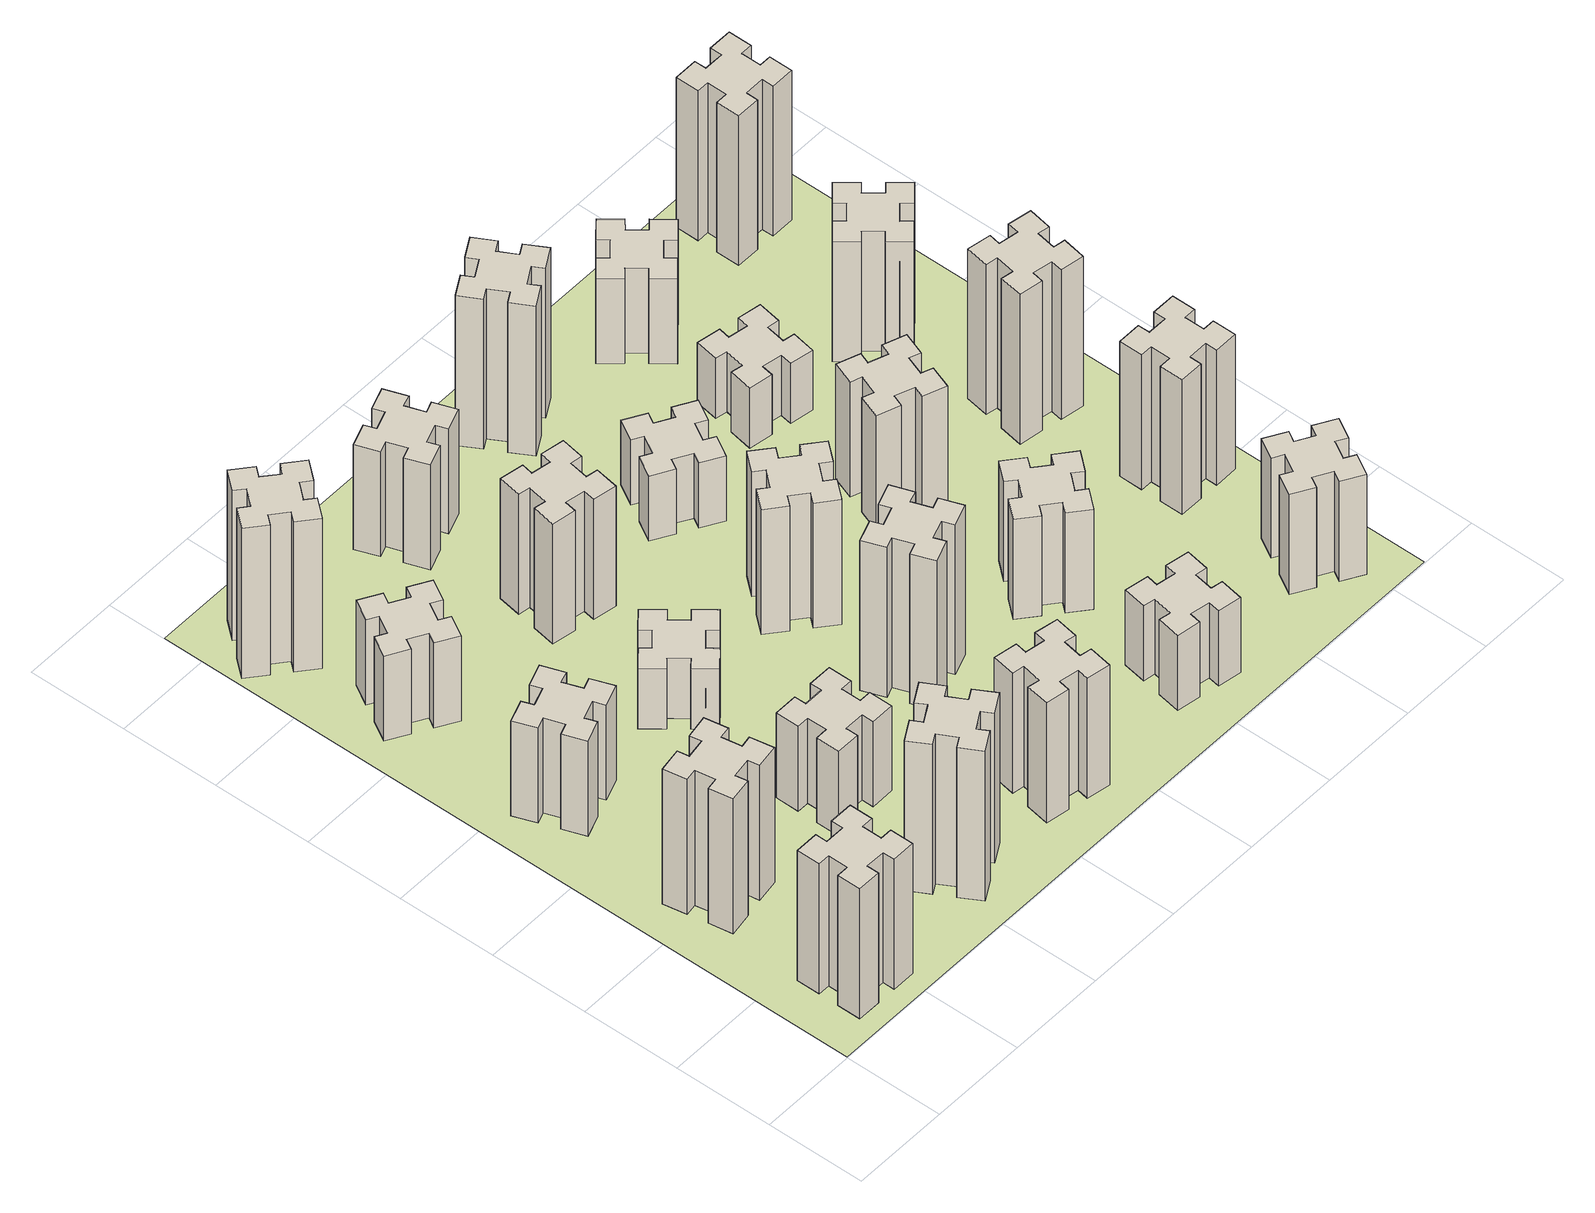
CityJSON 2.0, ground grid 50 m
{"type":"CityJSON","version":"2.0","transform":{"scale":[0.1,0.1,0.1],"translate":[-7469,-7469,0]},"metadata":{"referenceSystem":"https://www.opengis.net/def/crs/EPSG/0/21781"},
"CityObjects":{
"building1":{"type":"Building","attributes":{"class":"1000","function":"1000","usage":"1000","yearOfConstruction":2016,"roofType":"1000","measuredHeight":78,"storeysAboveGround":30,"storeysBelowGround":0},"geometry":[{"type":"Solid","lod":"1","boundaries":[[[[0,1,2,3,4,5,6,7,8,9,10,11,12,13,14,15,16,17,18,19]],[[17,16,20,21]],[[16,15,22,20]],[[15,14,23,22]],[[14,13,24,23]],[[13,12,25,24]],[[12,11,26,25]],[[11,10,27,26]],[[10,9,28,27]],[[9,8,29,28]],[[8,7,30,29]],[[7,6,31,30]],[[6,5,32,31]],[[5,4,33,32]],[[4,3,34,33]],[[3,2,35,34]],[[2,1,36,35]],[[1,0,37,36]],[[0,19,38,37]],[[19,18,39,38]],[[18,17,21,39]],[[24,25,26,27,28,29,30,31,32,33,34,35,36,37,38,39,21,20,22,23]]]]}]},
"building2":{"type":"Building","attributes":{"class":"1000","function":"1000","usage":"1000","yearOfConstruction":2016,"roofType":"1000","measuredHeight":81,"storeysAboveGround":30,"storeysBelowGround":0},"geometry":[{"type":"Solid","lod":"1","boundaries":[[[[40,41,42,43,44,45,46,47,48,49,50,51,52,53,54,55,56,57,58,59]],[[57,56,60,61]],[[56,55,62,60]],[[55,54,63,62]],[[54,53,64,63]],[[53,52,65,64]],[[52,51,66,65]],[[51,50,67,66]],[[50,49,68,67]],[[49,48,69,68]],[[48,47,70,69]],[[47,46,71,70]],[[46,45,72,71]],[[45,44,73,72]],[[44,43,74,73]],[[43,42,75,74]],[[42,41,76,75]],[[41,40,77,76]],[[40,59,78,77]],[[59,58,79,78]],[[58,57,61,79]],[[64,65,66,67,68,69,70,71,72,73,74,75,76,77,78,79,61,60,62,63]]]]}]},
"building3":{"type":"Building","attributes":{"class":"1000","function":"1000","usage":"1000","yearOfConstruction":2016,"roofType":"1000","measuredHeight":57,"storeysAboveGround":30,"storeysBelowGround":0},"geometry":[{"type":"Solid","lod":"1","boundaries":[[[[80,81,82,83,84,85,86,87,88,89,90,91,92,93,94,95,96,97,98,99]],[[97,96,100,101]],[[96,95,102,100]],[[95,94,103,102]],[[94,93,104,103]],[[93,92,105,104]],[[92,91,106,105]],[[91,90,107,106]],[[90,89,108,107]],[[89,88,109,108]],[[88,87,110,109]],[[87,86,111,110]],[[86,85,112,111]],[[85,84,113,112]],[[84,83,114,113]],[[83,82,115,114]],[[82,81,116,115]],[[81,80,117,116]],[[80,99,118,117]],[[99,98,119,118]],[[98,97,101,119]],[[104,105,106,107,108,109,110,111,112,113,114,115,116,117,118,119,101,100,102,103]]]]}]},
"building4":{"type":"Building","attributes":{"class":"1000","function":"1000","usage":"1000","yearOfConstruction":2016,"roofType":"1000","measuredHeight":51,"storeysAboveGround":30,"storeysBelowGround":0},"geometry":[{"type":"Solid","lod":"1","boundaries":[[[[120,121,122,123,124,125,126,127,128,129,130,131,132,133,134,135,136,137,138,139]],[[137,136,140,141]],[[136,135,142,140]],[[135,134,143,142]],[[134,133,144,143]],[[133,132,145,144]],[[132,131,146,145]],[[131,130,147,146]],[[130,129,148,147]],[[129,128,149,148]],[[128,127,150,149]],[[127,126,151,150]],[[126,125,152,151]],[[125,124,153,152]],[[124,123,154,153]],[[123,122,155,154]],[[122,121,156,155]],[[121,120,157,156]],[[120,139,158,157]],[[139,138,159,158]],[[138,137,141,159]],[[144,145,146,147,148,149,150,151,152,153,154,155,156,157,158,159,141,140,142,143]]]]}]},
"building5":{"type":"Building","attributes":{"class":"1000","function":"1000","usage":"1000","yearOfConstruction":2016,"roofType":"1000","measuredHeight":90,"storeysAboveGround":30,"storeysBelowGround":0},"geometry":[{"type":"Solid","lod":"1","boundaries":[[[[160,161,162,163,164,165,166,167,168,169,170,171,172,173,174,175,176,177,178,179]],[[177,176,180,181]],[[176,175,182,180]],[[175,174,183,182]],[[174,173,184,183]],[[173,172,185,184]],[[172,171,186,185]],[[171,170,187,186]],[[170,169,188,187]],[[169,168,189,188]],[[168,167,190,189]],[[167,166,191,190]],[[166,165,192,191]],[[165,164,193,192]],[[164,163,194,193]],[[163,162,195,194]],[[162,161,196,195]],[[161,160,197,196]],[[160,179,198,197]],[[179,178,199,198]],[[178,177,181,199]],[[184,185,186,187,188,189,190,191,192,193,194,195,196,197,198,199,181,180,182,183]]]]}]},
"building6":{"type":"Building","attributes":{"class":"1000","function":"1000","usage":"1000","yearOfConstruction":2016,"roofType":"1000","measuredHeight":90,"storeysAboveGround":30,"storeysBelowGround":0},"geometry":[{"type":"Solid","lod":"1","boundaries":[[[[200,201,202,203,204,205,206,207,208,209,210,211,212,213,214,215,216,217,218,219]],[[217,216,220,221]],[[216,215,222,220]],[[215,214,223,222]],[[214,213,224,223]],[[213,212,225,224]],[[212,211,226,225]],[[211,210,227,226]],[[210,209,228,227]],[[209,208,229,228]],[[208,207,230,229]],[[207,206,231,230]],[[206,205,232,231]],[[205,204,233,232]],[[204,203,234,233]],[[203,202,235,234]],[[202,201,236,235]],[[201,200,237,236]],[[200,219,238,237]],[[219,218,239,238]],[[218,217,221,239]],[[224,225,226,227,228,229,230,231,232,233,234,235,236,237,238,239,221,220,222,223]]]]}]},
"building7":{"type":"Building","attributes":{"class":"1000","function":"1000","usage":"1000","yearOfConstruction":2016,"roofType":"1000","measuredHeight":51,"storeysAboveGround":30,"storeysBelowGround":0},"geometry":[{"type":"Solid","lod":"1","boundaries":[[[[240,241,242,243,244,245,246,247,248,249,250,251,252,253,254,255,256,257,258,259]],[[257,256,260,261]],[[256,255,262,260]],[[255,254,263,262]],[[254,253,264,263]],[[253,252,265,264]],[[252,251,266,265]],[[251,250,267,266]],[[250,249,268,267]],[[249,248,269,268]],[[248,247,270,269]],[[247,246,271,270]],[[246,245,272,271]],[[245,244,273,272]],[[244,243,274,273]],[[243,242,275,274]],[[242,241,276,275]],[[241,240,277,276]],[[240,259,278,277]],[[259,258,279,278]],[[258,257,261,279]],[[264,265,266,267,268,269,270,271,272,273,274,275,276,277,278,279,261,260,262,263]]]]}]},
"building8":{"type":"Building","attributes":{"class":"1000","function":"1000","usage":"1000","yearOfConstruction":2016,"roofType":"1000","measuredHeight":36,"storeysAboveGround":30,"storeysBelowGround":0},"geometry":[{"type":"Solid","lod":"1","boundaries":[[[[280,281,282,283,284,285,286,287,288,289,290,291,292,293,294,295,296,297,298,299]],[[297,296,300,301]],[[296,295,302,300]],[[295,294,303,302]],[[294,293,304,303]],[[293,292,305,304]],[[292,291,306,305]],[[291,290,307,306]],[[290,289,308,307]],[[289,288,309,308]],[[288,287,310,309]],[[287,286,311,310]],[[286,285,312,311]],[[285,284,313,312]],[[284,283,314,313]],[[283,282,315,314]],[[282,281,316,315]],[[281,280,317,316]],[[280,299,318,317]],[[299,298,319,318]],[[298,297,301,319]],[[304,305,306,307,308,309,310,311,312,313,314,315,316,317,318,319,301,300,302,303]]]]}]},
"building9":{"type":"Building","attributes":{"class":"1000","function":"1000","usage":"1000","yearOfConstruction":2016,"roofType":"1000","measuredHeight":72,"storeysAboveGround":30,"storeysBelowGround":0},"geometry":[{"type":"Solid","lod":"1","boundaries":[[[[320,321,322,323,324,325,326,327,328,329,330,331,332,333,334,335,336,337,338,339]],[[337,336,340,341]],[[336,335,342,340]],[[335,334,343,342]],[[334,333,344,343]],[[333,332,345,344]],[[332,331,346,345]],[[331,330,347,346]],[[330,329,348,347]],[[329,328,349,348]],[[328,327,350,349]],[[327,326,351,350]],[[326,325,352,351]],[[325,324,353,352]],[[324,323,354,353]],[[323,322,355,354]],[[322,321,356,355]],[[321,320,357,356]],[[320,339,358,357]],[[339,338,359,358]],[[338,337,341,359]],[[344,345,346,347,348,349,350,351,352,353,354,355,356,357,358,359,341,340,342,343]]]]}]},
"building10":{"type":"Building","attributes":{"class":"1000","function":"1000","usage":"1000","yearOfConstruction":2016,"roofType":"1000","measuredHeight":72,"storeysAboveGround":30,"storeysBelowGround":0},"geometry":[{"type":"Solid","lod":"1","boundaries":[[[[360,361,362,363,364,365,366,367,368,369,370,371,372,373,374,375,376,377,378,379]],[[377,376,380,381]],[[376,375,382,380]],[[375,374,383,382]],[[374,373,384,383]],[[373,372,385,384]],[[372,371,386,385]],[[371,370,387,386]],[[370,369,388,387]],[[369,368,389,388]],[[368,367,390,389]],[[367,366,391,390]],[[366,365,392,391]],[[365,364,393,392]],[[364,363,394,393]],[[363,362,395,394]],[[362,361,396,395]],[[361,360,397,396]],[[360,379,398,397]],[[379,378,399,398]],[[378,377,381,399]],[[384,385,386,387,388,389,390,391,392,393,394,395,396,397,398,399,381,380,382,383]]]]}]},
"building11":{"type":"Building","attributes":{"class":"1000","function":"1000","usage":"1000","yearOfConstruction":2016,"roofType":"1000","measuredHeight":63,"storeysAboveGround":30,"storeysBelowGround":0},"geometry":[{"type":"Solid","lod":"1","boundaries":[[[[400,401,402,403,404,405,406,407,408,409,410,411,412,413,414,415,416,417,418,419]],[[417,416,420,421]],[[416,415,422,420]],[[415,414,423,422]],[[414,413,424,423]],[[413,412,425,424]],[[412,411,426,425]],[[411,410,427,426]],[[410,409,428,427]],[[409,408,429,428]],[[408,407,430,429]],[[407,406,431,430]],[[406,405,432,431]],[[405,404,433,432]],[[404,403,434,433]],[[403,402,435,434]],[[402,401,436,435]],[[401,400,437,436]],[[400,419,438,437]],[[419,418,439,438]],[[418,417,421,439]],[[424,425,426,427,428,429,430,431,432,433,434,435,436,437,438,439,421,420,422,423]]]]}]},
"building12":{"type":"Building","attributes":{"class":"1000","function":"1000","usage":"1000","yearOfConstruction":2016,"roofType":"1000","measuredHeight":90,"storeysAboveGround":30,"storeysBelowGround":0},"geometry":[{"type":"Solid","lod":"1","boundaries":[[[[440,441,442,443,444,445,446,447,448,449,450,451,452,453,454,455,456,457,458,459]],[[457,456,460,461]],[[456,455,462,460]],[[455,454,463,462]],[[454,453,464,463]],[[453,452,465,464]],[[452,451,466,465]],[[451,450,467,466]],[[450,449,468,467]],[[449,448,469,468]],[[448,447,470,469]],[[447,446,471,470]],[[446,445,472,471]],[[445,444,473,472]],[[444,443,474,473]],[[443,442,475,474]],[[442,441,476,475]],[[441,440,477,476]],[[440,459,478,477]],[[459,458,479,478]],[[458,457,461,479]],[[464,465,466,467,468,469,470,471,472,473,474,475,476,477,478,479,461,460,462,463]]]]}]},
"building13":{"type":"Building","attributes":{"class":"1000","function":"1000","usage":"1000","yearOfConstruction":2016,"roofType":"1000","measuredHeight":75,"storeysAboveGround":30,"storeysBelowGround":0},"geometry":[{"type":"Solid","lod":"1","boundaries":[[[[480,481,482,483,484,485,486,487,488,489,490,491,492,493,494,495,496,497,498,499]],[[497,496,500,501]],[[496,495,502,500]],[[495,494,503,502]],[[494,493,504,503]],[[493,492,505,504]],[[492,491,506,505]],[[491,490,507,506]],[[490,489,508,507]],[[489,488,509,508]],[[488,487,510,509]],[[487,486,511,510]],[[486,485,512,511]],[[485,484,513,512]],[[484,483,514,513]],[[483,482,515,514]],[[482,481,516,515]],[[481,480,517,516]],[[480,499,518,517]],[[499,498,519,518]],[[498,497,501,519]],[[504,505,506,507,508,509,510,511,512,513,514,515,516,517,518,519,501,500,502,503]]]]}]},
"building14":{"type":"Building","attributes":{"class":"1000","function":"1000","usage":"1000","yearOfConstruction":2016,"roofType":"1000","measuredHeight":45,"storeysAboveGround":30,"storeysBelowGround":0},"geometry":[{"type":"Solid","lod":"1","boundaries":[[[[520,521,522,523,524,525,526,527,528,529,530,531,532,533,534,535,536,537,538,539]],[[537,536,540,541]],[[536,535,542,540]],[[535,534,543,542]],[[534,533,544,543]],[[533,532,545,544]],[[532,531,546,545]],[[531,530,547,546]],[[530,529,548,547]],[[529,528,549,548]],[[528,527,550,549]],[[527,526,551,550]],[[526,525,552,551]],[[525,524,553,552]],[[524,523,554,553]],[[523,522,555,554]],[[522,521,556,555]],[[521,520,557,556]],[[520,539,558,557]],[[539,538,559,558]],[[538,537,541,559]],[[544,545,546,547,548,549,550,551,552,553,554,555,556,557,558,559,541,540,542,543]]]]}]},
"building15":{"type":"Building","attributes":{"class":"1000","function":"1000","usage":"1000","yearOfConstruction":2016,"roofType":"1000","measuredHeight":39,"storeysAboveGround":30,"storeysBelowGround":0},"geometry":[{"type":"Solid","lod":"1","boundaries":[[[[560,561,562,563,564,565,566,567,568,569,570,571,572,573,574,575,576,577,578,579]],[[577,576,580,581]],[[576,575,582,580]],[[575,574,583,582]],[[574,573,584,583]],[[573,572,585,584]],[[572,571,586,585]],[[571,570,587,586]],[[570,569,588,587]],[[569,568,589,588]],[[568,567,590,589]],[[567,566,591,590]],[[566,565,592,591]],[[565,564,593,592]],[[564,563,594,593]],[[563,562,595,594]],[[562,561,596,595]],[[561,560,597,596]],[[560,579,598,597]],[[579,578,599,598]],[[578,577,581,599]],[[584,585,586,587,588,589,590,591,592,593,594,595,596,597,598,599,581,580,582,583]]]]}]},
"building16":{"type":"Building","attributes":{"class":"1000","function":"1000","usage":"1000","yearOfConstruction":2016,"roofType":"1000","measuredHeight":90,"storeysAboveGround":30,"storeysBelowGround":0},"geometry":[{"type":"Solid","lod":"1","boundaries":[[[[600,601,602,603,604,605,606,607,608,609,610,611,612,613,614,615,616,617,618,619]],[[617,616,620,621]],[[616,615,622,620]],[[615,614,623,622]],[[614,613,624,623]],[[613,612,625,624]],[[612,611,626,625]],[[611,610,627,626]],[[610,609,628,627]],[[609,608,629,628]],[[608,607,630,629]],[[607,606,631,630]],[[606,605,632,631]],[[605,604,633,632]],[[604,603,634,633]],[[603,602,635,634]],[[602,601,636,635]],[[601,600,637,636]],[[600,619,638,637]],[[619,618,639,638]],[[618,617,621,639]],[[624,625,626,627,628,629,630,631,632,633,634,635,636,637,638,639,621,620,622,623]]]]}]},
"building17":{"type":"Building","attributes":{"class":"1000","function":"1000","usage":"1000","yearOfConstruction":2016,"roofType":"1000","measuredHeight":60,"storeysAboveGround":30,"storeysBelowGround":0},"geometry":[{"type":"Solid","lod":"1","boundaries":[[[[640,641,642,643,644,645,646,647,648,649,650,651,652,653,654,655,656,657,658,659]],[[657,656,660,661]],[[656,655,662,660]],[[655,654,663,662]],[[654,653,664,663]],[[653,652,665,664]],[[652,651,666,665]],[[651,650,667,666]],[[650,649,668,667]],[[649,648,669,668]],[[648,647,670,669]],[[647,646,671,670]],[[646,645,672,671]],[[645,644,673,672]],[[644,643,674,673]],[[643,642,675,674]],[[642,641,676,675]],[[641,640,677,676]],[[640,659,678,677]],[[659,658,679,678]],[[658,657,661,679]],[[664,665,666,667,668,669,670,671,672,673,674,675,676,677,678,679,661,660,662,663]]]]}]},
"building18":{"type":"Building","attributes":{"class":"1000","function":"1000","usage":"1000","yearOfConstruction":2016,"roofType":"1000","measuredHeight":69,"storeysAboveGround":30,"storeysBelowGround":0},"geometry":[{"type":"Solid","lod":"1","boundaries":[[[[680,681,682,683,684,685,686,687,688,689,690,691,692,693,694,695,696,697,698,699]],[[697,696,700,701]],[[696,695,702,700]],[[695,694,703,702]],[[694,693,704,703]],[[693,692,705,704]],[[692,691,706,705]],[[691,690,707,706]],[[690,689,708,707]],[[689,688,709,708]],[[688,687,710,709]],[[687,686,711,710]],[[686,685,712,711]],[[685,684,713,712]],[[684,683,714,713]],[[683,682,715,714]],[[682,681,716,715]],[[681,680,717,716]],[[680,699,718,717]],[[699,698,719,718]],[[698,697,701,719]],[[704,705,706,707,708,709,710,711,712,713,714,715,716,717,718,719,701,700,702,703]]]]}]},
"building19":{"type":"Building","attributes":{"class":"1000","function":"1000","usage":"1000","yearOfConstruction":2016,"roofType":"1000","measuredHeight":36,"storeysAboveGround":30,"storeysBelowGround":0},"geometry":[{"type":"Solid","lod":"1","boundaries":[[[[720,721,722,723,724,725,726,727,728,729,730,731,732,733,734,735,736,737,738,739]],[[737,736,740,741]],[[736,735,742,740]],[[735,734,743,742]],[[734,733,744,743]],[[733,732,745,744]],[[732,731,746,745]],[[731,730,747,746]],[[730,729,748,747]],[[729,728,749,748]],[[728,727,750,749]],[[727,726,751,750]],[[726,725,752,751]],[[725,724,753,752]],[[724,723,754,753]],[[723,722,755,754]],[[722,721,756,755]],[[721,720,757,756]],[[720,739,758,757]],[[739,738,759,758]],[[738,737,741,759]],[[744,745,746,747,748,749,750,751,752,753,754,755,756,757,758,759,741,740,742,743]]]]}]},
"building20":{"type":"Building","attributes":{"class":"1000","function":"1000","usage":"1000","yearOfConstruction":2016,"roofType":"1000","measuredHeight":60,"storeysAboveGround":30,"storeysBelowGround":0},"geometry":[{"type":"Solid","lod":"1","boundaries":[[[[760,761,762,763,764,765,766,767,768,769,770,771,772,773,774,775,776,777,778,779]],[[777,776,780,781]],[[776,775,782,780]],[[775,774,783,782]],[[774,773,784,783]],[[773,772,785,784]],[[772,771,786,785]],[[771,770,787,786]],[[770,769,788,787]],[[769,768,789,788]],[[768,767,790,789]],[[767,766,791,790]],[[766,765,792,791]],[[765,764,793,792]],[[764,763,794,793]],[[763,762,795,794]],[[762,761,796,795]],[[761,760,797,796]],[[760,779,798,797]],[[779,778,799,798]],[[778,777,781,799]],[[784,785,786,787,788,789,790,791,792,793,794,795,796,797,798,799,781,780,782,783]]]]}]},
"building21":{"type":"Building","attributes":{"class":"1000","function":"1000","usage":"1000","yearOfConstruction":2016,"roofType":"1000","measuredHeight":51,"storeysAboveGround":30,"storeysBelowGround":0},"geometry":[{"type":"Solid","lod":"1","boundaries":[[[[800,801,802,803,804,805,806,807,808,809,810,811,812,813,814,815,816,817,818,819]],[[817,816,820,821]],[[816,815,822,820]],[[815,814,823,822]],[[814,813,824,823]],[[813,812,825,824]],[[812,811,826,825]],[[811,810,827,826]],[[810,809,828,827]],[[809,808,829,828]],[[808,807,830,829]],[[807,806,831,830]],[[806,805,832,831]],[[805,804,833,832]],[[804,803,834,833]],[[803,802,835,834]],[[802,801,836,835]],[[801,800,837,836]],[[800,819,838,837]],[[819,818,839,838]],[[818,817,821,839]],[[824,825,826,827,828,829,830,831,832,833,834,835,836,837,838,839,821,820,822,823]]]]}]},
"building22":{"type":"Building","attributes":{"class":"1000","function":"1000","usage":"1000","yearOfConstruction":2016,"roofType":"1000","measuredHeight":81,"storeysAboveGround":30,"storeysBelowGround":0},"geometry":[{"type":"Solid","lod":"1","boundaries":[[[[840,841,842,843,844,845,846,847,848,849,850,851,852,853,854,855,856,857,858,859]],[[857,856,860,861]],[[856,855,862,860]],[[855,854,863,862]],[[854,853,864,863]],[[853,852,865,864]],[[852,851,866,865]],[[851,850,867,866]],[[850,849,868,867]],[[849,848,869,868]],[[848,847,870,869]],[[847,846,871,870]],[[846,845,872,871]],[[845,844,873,872]],[[844,843,874,873]],[[843,842,875,874]],[[842,841,876,875]],[[841,840,877,876]],[[840,859,878,877]],[[859,858,879,878]],[[858,857,861,879]],[[864,865,866,867,868,869,870,871,872,873,874,875,876,877,878,879,861,860,862,863]]]]}]},
"building23":{"type":"Building","attributes":{"class":"1000","function":"1000","usage":"1000","yearOfConstruction":2016,"roofType":"1000","measuredHeight":90,"storeysAboveGround":30,"storeysBelowGround":0},"geometry":[{"type":"Solid","lod":"1","boundaries":[[[[880,881,882,883,884,885,886,887,888,889,890,891,892,893,894,895,896,897,898,899]],[[897,896,900,901]],[[896,895,902,900]],[[895,894,903,902]],[[894,893,904,903]],[[893,892,905,904]],[[892,891,906,905]],[[891,890,907,906]],[[890,889,908,907]],[[889,888,909,908]],[[888,887,910,909]],[[887,886,911,910]],[[886,885,912,911]],[[885,884,913,912]],[[884,883,914,913]],[[883,882,915,914]],[[882,881,916,915]],[[881,880,917,916]],[[880,899,918,917]],[[899,898,919,918]],[[898,897,901,919]],[[904,905,906,907,908,909,910,911,912,913,914,915,916,917,918,919,901,900,902,903]]]]}]},
"building24":{"type":"Building","attributes":{"class":"1000","function":"1000","usage":"1000","yearOfConstruction":2016,"roofType":"1000","measuredHeight":72,"storeysAboveGround":30,"storeysBelowGround":0},"geometry":[{"type":"Solid","lod":"1","boundaries":[[[[920,921,922,923,924,925,926,927,928,929,930,931,932,933,934,935,936,937,938,939]],[[937,936,940,941]],[[936,935,942,940]],[[935,934,943,942]],[[934,933,944,943]],[[933,932,945,944]],[[932,931,946,945]],[[931,930,947,946]],[[930,929,948,947]],[[929,928,949,948]],[[928,927,950,949]],[[927,926,951,950]],[[926,925,952,951]],[[925,924,953,952]],[[924,923,954,953]],[[923,922,955,954]],[[922,921,956,955]],[[921,920,957,956]],[[920,939,958,957]],[[939,938,959,958]],[[938,937,941,959]],[[944,945,946,947,948,949,950,951,952,953,954,955,956,957,958,959,941,940,942,943]]]]}]},
"building25":{"type":"Building","attributes":{"class":"1000","function":"1000","usage":"1000","yearOfConstruction":2016,"roofType":"1000","measuredHeight":90,"storeysAboveGround":30,"storeysBelowGround":0},"geometry":[{"type":"Solid","lod":"1","boundaries":[[[[960,961,962,963,964,965,966,967,968,969,970,971,972,973,974,975,976,977,978,979]],[[977,976,980,981]],[[976,975,982,980]],[[975,974,983,982]],[[974,973,984,983]],[[973,972,985,984]],[[972,971,986,985]],[[971,970,987,986]],[[970,969,988,987]],[[969,968,989,988]],[[968,967,990,989]],[[967,966,991,990]],[[966,965,992,991]],[[965,964,993,992]],[[964,963,994,993]],[[963,962,995,994]],[[962,961,996,995]],[[961,960,997,996]],[[960,979,998,997]],[[979,978,999,998]],[[978,977,981,999]],[[984,985,986,987,988,989,990,991,992,993,994,995,996,997,998,999,981,980,982,983]]]]}]},
"landuse1":{"type":"LandUse","attributes":{"name":"plot1","function":"1010"},"geometry":[{"type":"MultiSurface","lod":"1","boundaries":[[[1000,1001,1002,1003]]]}]}
},
"vertices":[
[265,325,0],[265,225,0],[205,225,0],[205,105,0],[325,105,0],[325,165,0],[425,165,0],[425,105,0],[545,105,0],[545,225,0],[485,225,0],[485,325,0],[545,325,0],[545,445,0],[425,445,0],[425,385,0],[325,385,0],[325,445,0],[205,445,0],[205,325,0],[325,385,780],[325,445,780],[425,385,780],[425,445,780],[545,445,780],[545,325,780],[485,325,780],[485,225,780],[545,225,780],[545,105,780],[425,105,780],[425,165,780],[325,165,780],[325,105,780],[205,105,780],[205,225,780],[265,225,780],[265,325,780],[205,325,780],[205,445,780],
[405,1132,0],[307,1115,0],[297,1174,0],[178,1153,0],[199,1035,0],[258,1045,0],[276,947,0],[217,937,0],[237,818,0],[356,839,0],[345,898,0],[444,916,0],[454,857,0],[572,877,0],[551,996,0],[492,985,0],[475,1084,0],[534,1094,0],[513,1212,0],[395,1191,0],[475,1084,810],[534,1094,810],[492,985,810],[551,996,810],[572,877,810],[454,857,810],[444,916,810],[345,898,810],[356,839,810],[237,818,810],[217,937,810],[276,947,810],[258,1045,810],[199,1035,810],[178,1153,810],[297,1174,810],[307,1115,810],[405,1132,810],[395,1191,810],[513,1212,810],
[366,1735,0],[460,1769,0],[480,1713,0],[593,1754,0],[552,1867,0],[496,1846,0],[462,1940,0],[518,1960,0],[477,2073,0],[364,2032,0],[385,1976,0],[291,1942,0],[270,1998,0],[157,1957,0],[199,1844,0],[255,1865,0],[289,1771,0],[233,1750,0],[274,1637,0],[387,1679,0],[289,1771,570],[233,1750,570],[255,1865,570],[199,1844,570],[157,1957,570],[270,1998,570],[291,1942,570],[385,1976,570],[364,2032,570],[477,2073,570],[518,1960,570],[462,1940,570],[496,1846,570],[552,1867,570],[593,1754,570],[480,1713,570],[460,1769,570],[366,1735,570],[387,1679,570],[274,1637,570],
[446,2597,0],[496,2684,0],[548,2654,0],[608,2758,0],[504,2818,0],[474,2766,0],[387,2816,0],[417,2868,0],[313,2928,0],[253,2824,0],[305,2794,0],[255,2707,0],[203,2737,0],[143,2633,0],[247,2573,0],[277,2625,0],[364,2575,0],[334,2523,0],[438,2463,0],[498,2567,0],[364,2575,510],[334,2523,510],[277,2625,510],[247,2573,510],[143,2633,510],[203,2737,510],[255,2707,510],[305,2794,510],[253,2824,510],[313,2928,510],[417,2868,510],[387,2816,510],[474,2766,510],[504,2818,510],[608,2758,510],[548,2654,510],[496,2684,510],[446,2597,510],[498,2567,510],[438,2463,510],
[1127,255,0],[1214,305,0],[1244,253,0],[1348,313,0],[1288,417,0],[1236,387,0],[1186,474,0],[1238,504,0],[1178,608,0],[1074,548,0],[1104,496,0],[1017,446,0],[987,498,0],[883,438,0],[943,334,0],[995,364,0],[1045,277,0],[993,247,0],[1053,143,0],[1157,203,0],[1045,277,900],[993,247,900],[995,364,900],[943,334,900],[883,438,900],[987,498,900],[1017,446,900],[1104,496,900],[1074,548,900],[1178,608,900],[1238,504,900],[1186,474,900],[1236,387,900],[1288,417,900],[1348,313,900],[1244,253,900],[1214,305,900],[1127,255,900],[1157,203,900],[1053,143,900],
[384,3387,0],[308,3452,0],[346,3498,0],[254,3575,0],[177,3483,0],[223,3444,0],[159,3368,0],[113,3406,0],[36,3314,0],[128,3237,0],[166,3283,0],[243,3219,0],[204,3173,0],[296,3096,0],[373,3188,0],[327,3226,0],[392,3303,0],[438,3264,0],[515,3356,0],[423,3433,0],[392,3303,900],[438,3264,900],[327,3226,900],[373,3188,900],[296,3096,900],[204,3173,900],[243,3219,900],[166,3283,900],[128,3237,900],[36,3314,900],[113,3406,900],[159,3368,900],[223,3444,900],[177,3483,900],[254,3575,900],[346,3498,900],[308,3452,900],[384,3387,900],[423,3433,900],[515,3356,900],
[1165,1125,0],[1065,1125,0],[1065,1185,0],[945,1185,0],[945,1065,0],[1005,1065,0],[1005,965,0],[945,965,0],[945,845,0],[1065,845,0],[1065,905,0],[1165,905,0],[1165,845,0],[1285,845,0],[1285,965,0],[1225,965,0],[1225,1065,0],[1285,1065,0],[1285,1185,0],[1165,1185,0],[1225,1065,510],[1285,1065,510],[1225,965,510],[1285,965,510],[1285,845,510],[1165,845,510],[1165,905,510],[1065,905,510],[1065,845,510],[945,845,510],[945,965,510],[1005,965,510],[1005,1065,510],[945,1065,510],[945,1185,510],[1065,1185,510],[1065,1125,510],[1165,1125,510],[1165,1185,510],[1285,1185,510],
[1083,1972,0],[1006,1907,0],[968,1953,0],[876,1876,0],[953,1784,0],[999,1823,0],[1063,1746,0],[1017,1708,0],[1094,1616,0],[1186,1693,0],[1148,1739,0],[1224,1803,0],[1263,1757,0],[1355,1834,0],[1278,1926,0],[1232,1888,0],[1167,1964,0],[1213,2003,0],[1136,2095,0],[1044,2018,0],[1167,1964,360],[1213,2003,360],[1232,1888,360],[1278,1926,360],[1355,1834,360],[1263,1757,360],[1224,1803,360],[1148,1739,360],[1186,1693,360],[1094,1616,360],[1017,1708,360],[1063,1746,360],[999,1823,360],[953,1784,360],[876,1876,360],[968,1953,360],[1006,1907,360],[1083,1972,360],[1044,2018,360],[1136,2095,360],
[1855,307,0],[1872,405,0],[1931,395,0],[1952,513,0],[1834,534,0],[1824,475,0],[1725,492,0],[1736,551,0],[1617,572,0],[1597,454,0],[1656,444,0],[1638,345,0],[1579,356,0],[1558,237,0],[1677,217,0],[1687,276,0],[1785,258,0],[1775,199,0],[1893,178,0],[1914,297,0],[1785,258,720],[1775,199,720],[1687,276,720],[1677,217,720],[1558,237,720],[1579,356,720],[1638,345,720],[1656,444,720],[1597,454,720],[1617,572,720],[1736,551,720],[1725,492,720],[1824,475,720],[1834,534,720],[1952,513,720],[1931,395,720],[1872,405,720],[1855,307,720],[1914,297,720],[1893,178,720],
[1315,2527,0],[1332,2625,0],[1391,2615,0],[1412,2733,0],[1294,2754,0],[1284,2695,0],[1185,2712,0],[1196,2771,0],[1077,2792,0],[1057,2674,0],[1116,2664,0],[1098,2565,0],[1039,2576,0],[1018,2457,0],[1137,2437,0],[1147,2496,0],[1245,2478,0],[1235,2419,0],[1353,2398,0],[1374,2517,0],[1245,2478,720],[1235,2419,720],[1147,2496,720],[1137,2437,720],[1018,2457,720],[1039,2576,720],[1098,2565,720],[1116,2664,720],[1057,2674,720],[1077,2792,720],[1196,2771,720],[1185,2712,720],[1284,2695,720],[1294,2754,720],[1412,2733,720],[1391,2615,720],[1332,2625,720],[1315,2527,720],[1374,2517,720],[1353,2398,720],
[1125,3456,0],[1031,3422,0],[1010,3478,0],[897,3437,0],[939,3324,0],[995,3345,0],[1029,3251,0],[973,3230,0],[1014,3117,0],[1127,3159,0],[1106,3215,0],[1200,3249,0],[1220,3193,0],[1333,3234,0],[1292,3347,0],[1236,3326,0],[1202,3420,0],[1258,3440,0],[1217,3553,0],[1104,3512,0],[1202,3420,630],[1258,3440,630],[1236,3326,630],[1292,3347,630],[1333,3234,630],[1220,3193,630],[1200,3249,630],[1106,3215,630],[1127,3159,630],[1014,3117,630],[973,3230,630],[1029,3251,630],[995,3345,630],[939,3324,630],[897,3437,630],[1010,3478,630],[1031,3422,630],[1125,3456,630],[1104,3512,630],[1217,3553,630],
[1846,1095,0],[1940,1129,0],[1960,1073,0],[2073,1114,0],[2032,1227,0],[1976,1206,0],[1942,1300,0],[1998,1320,0],[1957,1433,0],[1844,1392,0],[1865,1336,0],[1771,1302,0],[1750,1358,0],[1637,1317,0],[1679,1204,0],[1735,1225,0],[1769,1131,0],[1713,1110,0],[1754,997,0],[1867,1039,0],[1769,1131,900],[1713,1110,900],[1735,1225,900],[1679,1204,900],[1637,1317,900],[1750,1358,900],[1771,1302,900],[1865,1336,900],[1844,1392,900],[1957,1433,900],[1998,1320,900],[1942,1300,900],[1976,1206,900],[2032,1227,900],[2073,1114,900],[1960,1073,900],[1940,1129,900],[1846,1095,900],[1867,1039,900],[1754,997,900],
[1964,1907,0],[1888,1972,0],[1926,2018,0],[1834,2095,0],[1757,2003,0],[1803,1964,0],[1739,1888,0],[1693,1926,0],[1616,1834,0],[1708,1757,0],[1746,1803,0],[1823,1739,0],[1784,1693,0],[1876,1616,0],[1953,1708,0],[1907,1746,0],[1972,1823,0],[2018,1784,0],[2095,1876,0],[2003,1953,0],[1972,1823,750],[2018,1784,750],[1907,1746,750],[1953,1708,750],[1876,1616,750],[1784,1693,750],[1823,1739,750],[1746,1803,750],[1708,1757,750],[1616,1834,750],[1693,1926,750],[1739,1888,750],[1803,1964,750],[1757,2003,750],[1834,2095,750],[1926,2018,750],[1888,1972,750],[1964,1907,750],[2003,1953,750],[2095,1876,750],
[2664,475,0],[2565,492,0],[2576,551,0],[2457,572,0],[2437,454,0],[2496,444,0],[2478,345,0],[2419,356,0],[2398,237,0],[2517,217,0],[2527,276,0],[2625,258,0],[2615,199,0],[2733,178,0],[2754,297,0],[2695,307,0],[2712,405,0],[2771,395,0],[2792,513,0],[2674,534,0],[2712,405,450],[2771,395,450],[2695,307,450],[2754,297,450],[2733,178,450],[2615,199,450],[2625,258,450],[2527,276,450],[2517,217,450],[2398,237,450],[2419,356,450],[2478,345,450],[2496,444,450],[2437,454,450],[2457,572,450],[2576,551,450],[2565,492,450],[2664,475,450],[2674,534,450],[2792,513,450],
[2026,2497,0],[2076,2584,0],[2128,2554,0],[2188,2658,0],[2084,2718,0],[2054,2666,0],[1967,2716,0],[1997,2768,0],[1893,2828,0],[1833,2724,0],[1885,2694,0],[1835,2607,0],[1783,2637,0],[1723,2533,0],[1827,2473,0],[1857,2525,0],[1944,2475,0],[1914,2423,0],[2018,2363,0],[2078,2467,0],[1944,2475,390],[1914,2423,390],[1857,2525,390],[1827,2473,390],[1723,2533,390],[1783,2637,390],[1835,2607,390],[1885,2694,390],[1833,2724,390],[1893,2828,390],[1997,2768,390],[1967,2716,390],[2054,2666,390],[2084,2718,390],[2188,2658,390],[2128,2554,390],[2076,2584,390],[2026,2497,390],[2078,2467,390],[2018,2363,390],
[1844,3556,0],[1757,3506,0],[1727,3558,0],[1623,3498,0],[1683,3394,0],[1735,3424,0],[1785,3337,0],[1733,3307,0],[1793,3203,0],[1897,3263,0],[1867,3315,0],[1954,3365,0],[1984,3313,0],[2088,3373,0],[2028,3477,0],[1976,3447,0],[1926,3534,0],[1978,3564,0],[1918,3668,0],[1814,3608,0],[1926,3534,900],[1978,3564,900],[1976,3447,900],[2028,3477,900],[2088,3373,900],[1984,3313,900],[1954,3365,900],[1867,3315,900],[1897,3263,900],[1793,3203,900],[1733,3307,900],[1785,3337,900],[1735,3424,900],[1683,3394,900],[1623,3498,900],[1727,3558,900],[1757,3506,900],[1844,3556,900],[1814,3608,900],[1918,3668,900],
[2647,1006,0],[2712,1083,0],[2758,1044,0],[2835,1136,0],[2743,1213,0],[2704,1167,0],[2628,1232,0],[2666,1278,0],[2574,1355,0],[2497,1263,0],[2543,1224,0],[2479,1148,0],[2433,1186,0],[2356,1094,0],[2448,1017,0],[2486,1063,0],[2563,999,0],[2524,953,0],[2616,876,0],[2693,968,0],[2563,999,600],[2524,953,600],[2486,1063,600],[2448,1017,600],[2356,1094,600],[2433,1186,600],[2479,1148,600],[2543,1224,600],[2497,1263,600],[2574,1355,600],[2666,1278,600],[2628,1232,600],[2704,1167,600],[2743,1213,600],[2835,1136,600],[2758,1044,600],[2712,1083,600],[2647,1006,600],[2693,968,600],[2616,876,600],
[2682,1871,0],[2716,1965,0],[2772,1944,0],[2813,2057,0],[2700,2098,0],[2680,2042,0],[2586,2076,0],[2607,2132,0],[2494,2173,0],[2453,2060,0],[2509,2040,0],[2475,1946,0],[2419,1967,0],[2377,1854,0],[2490,1813,0],[2511,1869,0],[2605,1835,0],[2584,1779,0],[2697,1737,0],[2738,1850,0],[2605,1835,690],[2584,1779,690],[2511,1869,690],[2490,1813,690],[2377,1854,690],[2419,1967,690],[2475,1946,690],[2509,2040,690],[2453,2060,690],[2494,2173,690],[2607,2132,690],[2586,2076,690],[2680,2042,690],[2700,2098,690],[2813,2057,690],[2772,1944,690],[2716,1965,690],[2682,1871,690],[2738,1850,690],[2697,1737,690],
[2664,2795,0],[2565,2812,0],[2576,2871,0],[2457,2892,0],[2437,2774,0],[2496,2764,0],[2478,2665,0],[2419,2676,0],[2398,2557,0],[2517,2537,0],[2527,2596,0],[2625,2578,0],[2615,2519,0],[2733,2498,0],[2754,2617,0],[2695,2627,0],[2712,2725,0],[2771,2715,0],[2792,2833,0],[2674,2854,0],[2712,2725,360],[2771,2715,360],[2695,2627,360],[2754,2617,360],[2733,2498,360],[2615,2519,360],[2625,2578,360],[2527,2596,360],[2517,2537,360],[2398,2557,360],[2419,2676,360],[2478,2665,360],[2496,2764,360],[2437,2774,360],[2457,2892,360],[2576,2871,360],[2565,2812,360],[2664,2795,360],[2674,2854,360],[2792,2833,360],
[3365,474,0],[3315,387,0],[3263,417,0],[3203,313,0],[3307,253,0],[3337,305,0],[3424,255,0],[3394,203,0],[3498,143,0],[3558,247,0],[3506,277,0],[3556,364,0],[3608,334,0],[3668,438,0],[3564,498,0],[3534,446,0],[3447,496,0],[3477,548,0],[3373,608,0],[3313,504,0],[3447,496,600],[3477,548,600],[3534,446,600],[3564,498,600],[3668,438,600],[3608,334,600],[3556,364,600],[3506,277,600],[3558,247,600],[3498,143,600],[3394,203,600],[3424,255,600],[3337,305,600],[3307,253,600],[3203,313,600],[3263,417,600],[3315,387,600],[3365,474,600],[3313,504,600],[3373,608,600],
[2712,3368,0],[2647,3444,0],[2693,3483,0],[2616,3575,0],[2524,3498,0],[2563,3452,0],[2486,3387,0],[2448,3433,0],[2356,3356,0],[2433,3264,0],[2479,3303,0],[2543,3226,0],[2497,3188,0],[2574,3096,0],[2666,3173,0],[2628,3219,0],[2704,3283,0],[2743,3237,0],[2835,3314,0],[2758,3406,0],[2704,3283,510],[2743,3237,510],[2628,3219,510],[2666,3173,510],[2574,3096,510],[2497,3188,510],[2543,3226,510],[2479,3303,510],[2433,3264,510],[2356,3356,510],[2448,3433,510],[2486,3387,510],[2563,3452,510],[2524,3498,510],[2616,3575,510],[2693,3483,510],[2647,3444,510],[2712,3368,510],[2758,3406,510],[2835,3314,510],
[3325,1165,0],[3325,1065,0],[3265,1065,0],[3265,945,0],[3385,945,0],[3385,1005,0],[3485,1005,0],[3485,945,0],[3605,945,0],[3605,1065,0],[3545,1065,0],[3545,1165,0],[3605,1165,0],[3605,1285,0],[3485,1285,0],[3485,1225,0],[3385,1225,0],[3385,1285,0],[3265,1285,0],[3265,1165,0],[3385,1225,810],[3385,1285,810],[3485,1225,810],[3485,1285,810],[3605,1285,810],[3605,1165,810],[3545,1165,810],[3545,1065,810],[3605,1065,810],[3605,945,810],[3485,945,810],[3485,1005,810],[3385,1005,810],[3385,945,810],[3265,945,810],[3265,1065,810],[3325,1065,810],[3325,1165,810],[3265,1165,810],[3265,1285,810],
[3435,1787,0],[3452,1885,0],[3511,1875,0],[3532,1993,0],[3414,2014,0],[3404,1955,0],[3305,1972,0],[3316,2031,0],[3197,2052,0],[3177,1934,0],[3236,1924,0],[3218,1825,0],[3159,1836,0],[3138,1717,0],[3257,1697,0],[3267,1756,0],[3365,1738,0],[3355,1679,0],[3473,1658,0],[3494,1777,0],[3365,1738,900],[3355,1679,900],[3267,1756,900],[3257,1697,900],[3138,1717,900],[3159,1836,900],[3218,1825,900],[3236,1924,900],[3177,1934,900],[3197,2052,900],[3316,2031,900],[3305,1972,900],[3404,1955,900],[3414,2014,900],[3532,1993,900],[3511,1875,900],[3452,1885,900],[3435,1787,900],[3494,1777,900],[3473,1658,900],
[3119,2563,0],[3183,2486,0],[3137,2448,0],[3214,2356,0],[3306,2433,0],[3268,2479,0],[3344,2543,0],[3383,2497,0],[3475,2574,0],[3398,2666,0],[3352,2628,0],[3287,2704,0],[3333,2743,0],[3256,2835,0],[3164,2758,0],[3203,2712,0],[3126,2647,0],[3088,2693,0],[2996,2616,0],[3073,2524,0],[3126,2647,720],[3088,2693,720],[3203,2712,720],[3164,2758,720],[3256,2835,720],[3333,2743,720],[3287,2704,720],[3352,2628,720],[3398,2666,720],[3475,2574,720],[3383,2497,720],[3344,2543,720],[3268,2479,720],[3306,2433,720],[3214,2356,720],[3137,2448,720],[3183,2486,720],[3119,2563,720],[3073,2524,720],[2996,2616,720],
[3285,3325,0],[3385,3325,0],[3385,3265,0],[3505,3265,0],[3505,3385,0],[3445,3385,0],[3445,3485,0],[3505,3485,0],[3505,3605,0],[3385,3605,0],[3385,3545,0],[3285,3545,0],[3285,3605,0],[3165,3605,0],[3165,3485,0],[3225,3485,0],[3225,3385,0],[3165,3385,0],[3165,3265,0],[3285,3265,0],[3225,3385,900],[3165,3385,900],[3225,3485,900],[3165,3485,900],[3165,3605,900],[3285,3605,900],[3285,3545,900],[3385,3545,900],[3385,3605,900],[3505,3605,900],[3505,3485,900],[3445,3485,900],[3445,3385,900],[3505,3385,900],[3505,3265,900],[3385,3265,900],[3385,3325,900],[3285,3325,900],[3285,3265,900],[3165,3265,900],
[5,3705,0],[3705,3705,0],[3705,5,0],[5,5,0]
]}
